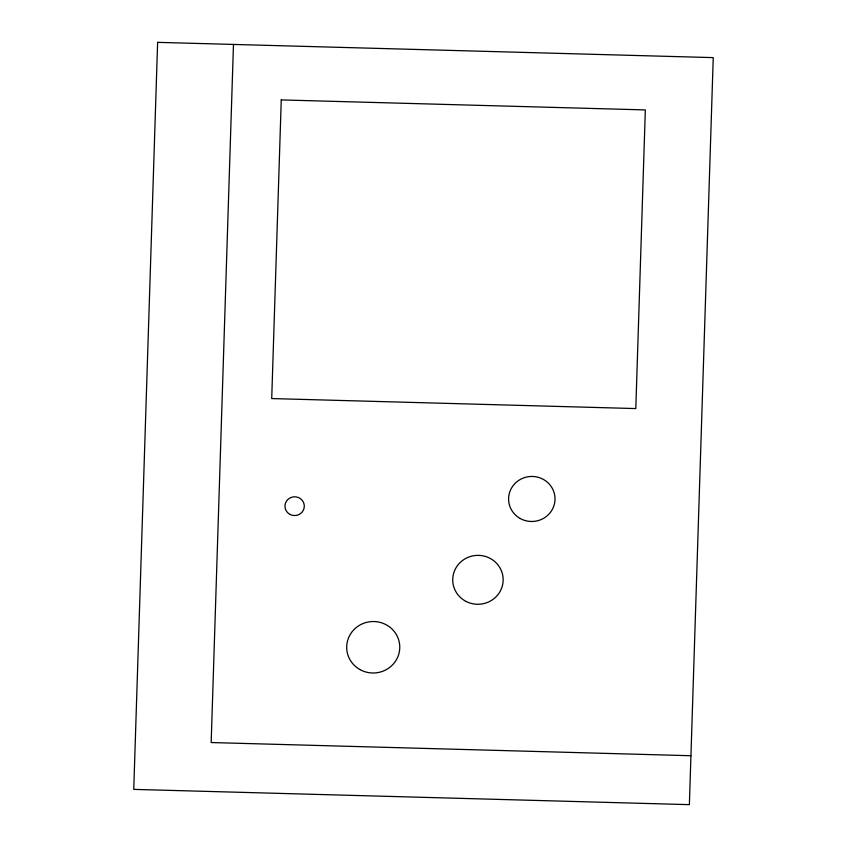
<?xml version="1.0" encoding="UTF-8"?>
<svg xmlns="http://www.w3.org/2000/svg" width="847" height="847" viewBox="0 0 847 847"><rect width="100%" height="100%" fill="white"/><g stroke="black" fill="none" stroke-linecap="round" stroke-linejoin="round"><path stroke-width="1.27" d="M233.476 44.436L211.168 742.544L690.94 755.725M157.627 42.35L133.752 789.383L689.373 804.65L713.248 57.617L157.627 42.35M281.257 99.925L271.718 398.566L635.801 408.572L645.34 109.919L281.257 99.925M466.231 601.508A25.219 24.457 -2.5 0 0 503.139 578.755A25.219 24.457 -2.5 0 0 464.452 559.189A25.219 24.457 -2.5 0 0 466.231 601.508M520.164 518.48A23.218 22.52 -2.5 0 0 555.018 498.947A23.218 22.52 -2.5 0 0 520.227 479.476A23.218 22.52 -2.5 0 0 520.164 518.48M359.806 669.501A26.543 25.738 -2.5 0 0 399.773 647.373A26.543 25.738 -2.5 0 0 360.123 624.917A26.543 25.738 -2.5 0 0 359.806 669.501M290.15 514.489A9.666 9.37 -2.5 0 0 304.295 505.765A9.666 9.37 -2.5 0 0 289.473 498.258A9.666 9.37 -2.5 0 0 290.15 514.489"/></g></svg>
